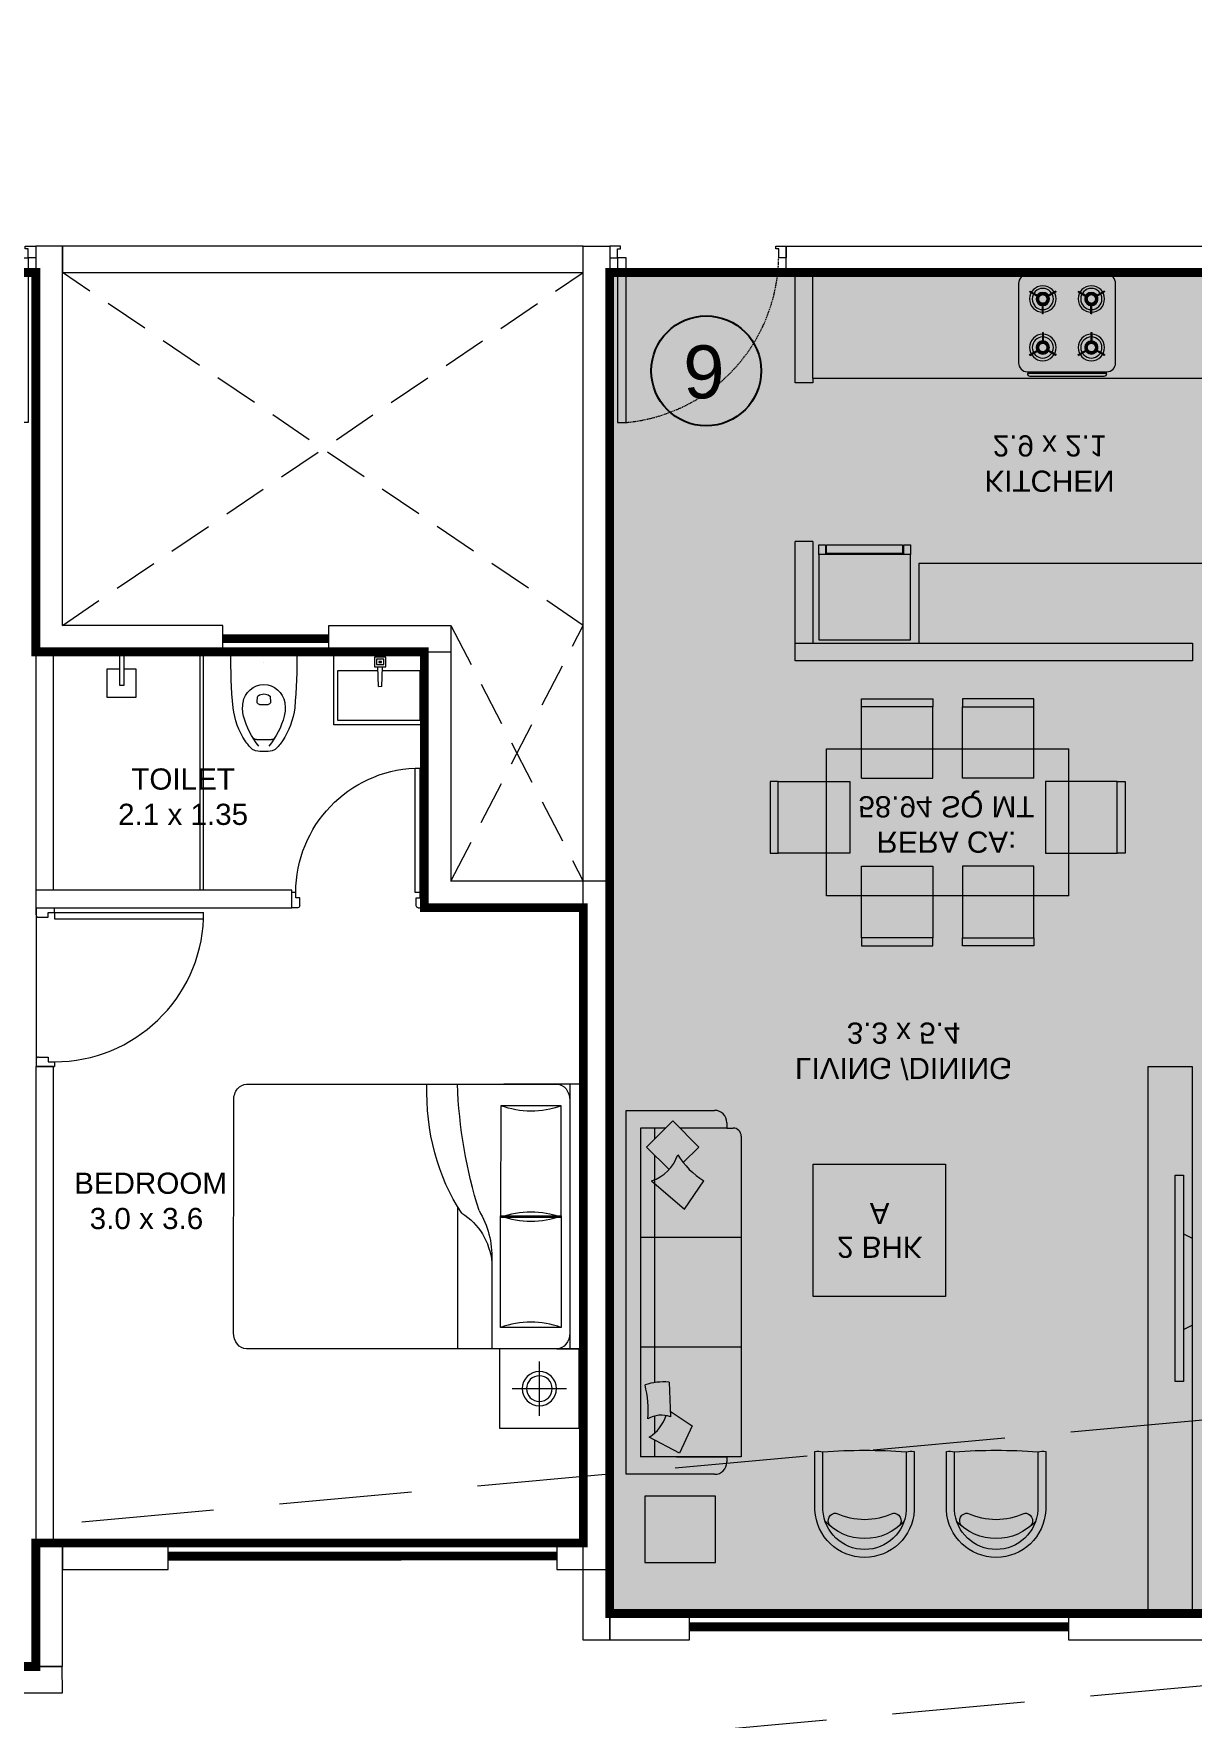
# Model space of a CAD drawing. Header units: inches. Extents: x 27644242 to 29005101, y -955243 to 216979.
# Drawn here: x 28734104 to 28740665, y -197312 to -187765 of the extents above; entities that cross this region are included whole.
import ezdxf

# ---------------------------------------------------------------- set-up
doc = ezdxf.new("R2010")
doc.units = ezdxf.units.IN
doc.header["$MEASUREMENT"] = 0
doc.set_wipeout_variables(frame=1)
for name, pattern in [('01-Xref Col Podium Lvl-1$0$HIDDEN', [0.375, 0.25, -0.125]), ('DASHED', [0.75, 0.5, -0.25]), ('DASHED2', [0.375, 0.25, -0.125]), ('HIDDEN', [0.375, 0.25, -0.125])]:
    doc.linetypes.add(name, pattern=pattern)
doc.layers.get('Defpoints').update_dxf_attribs({"color": 8})
for name, color, linetype, lineweight in [('AHC-A-DUCT', 14, 'HIDDEN', 5), ('DOOR', 4, 'Continuous', 0), ('DOORS', 1, 'Continuous', 9), ('FURN', 250, 'Continuous', 0), ('RVA Site Boundary', 17, 'Continuous', 15), ('WALL', 7, 'Continuous', 20), ('WINDOW', 162, 'Continuous', 13)]:
    doc.layers.add(name, color=color, linetype=linetype, lineweight=lineweight)
doc.layers.add('BHK HATCH', color=8, linetype='Continuous', lineweight=5, transparency=0.85)
doc.layers.add('KPA Stair Line', color=253, linetype='Continuous')
doc.layers.add('text', color=7, linetype='Continuous')
doc.styles.add('AMITS', font='arial.ttf')

# ---------------------------------------------------------------- blocks, each defined once
blk = doc.blocks.new('DOOR_750')
at = {"layer": 'DOOR'}
for points in [[(-70, 50), (-32.5, 50), (-32.5, 750), (-70, 750)], [(-750, 50), (-717.5, 50), (-717.5, 12.5), (-705, 12.5), (-705, 0), (-750, 0)], [(0, 50), (-32.5, 50), (-32.5, 12.5), (-45, 12.5), (-45, 0), (0, 0)]]:
    blk.add_lwpolyline(points, close=True, dxfattribs=at)
at = {"layer": 'DOOR', "linetype": 'DASHED', "ltscale": 10}
blk.add_arc((-2.4, 38), 715.2, 95.4221, 179.04025, dxfattribs=at)
blk = doc.blocks.new('FRDG')
at = {"layer": 'FURN', "color": 8, "lineweight": 0, "extrusion": (3.3432e-08, -6.87431e-09, 1), "elevation": 0}
for points in [[(9345.998, -728.492), (9346.508, -728.492), (9346.508, -727.946), (9345.998, -727.946)], [(9346.508, -727.946), (9346.566, -727.946), (9346.566, -727.986), (9346.508, -727.986)], [(9346.514, -727.992), (9346.566, -727.992), (9346.566, -728.444), (9346.514, -728.444)], [(9346.508, -728.452), (9346.566, -728.452), (9346.566, -728.492), (9346.508, -728.492)]]:
    blk.add_lwpolyline(points, close=True, dxfattribs=at)
blk = doc.blocks.new('hob')
at = {"layer": 'FURN', "extrusion": (2e-16, 7.34249e-08, 1)}
for p, q in [((-747640.1, 890446.8), (-747612.6, 890399.1)), ((-747635.8, 890449.3), (-747608.2, 890401.6)), ((-747280.1, 890449.3), (-747307.7, 890401.6)), ((-747275.8, 890446.8), (-747303.3, 890399.1)), ((-747640.1, 890302.2), (-747612.6, 890349.9)), ((-747635.8, 890299.7), (-747608.2, 890347.4)), ((-747510.5, 890377), (-747565.5, 890377)), ((-747510.5, 890372), (-747565.5, 890372)), ((-747405.4, 890377), (-747350.3, 890377)), ((-747405.4, 890372), (-747350.3, 890372)), ((-747280.1, 890299.7), (-747307.7, 890347.4)), ((-747275.8, 890302.2), (-747303.3, 890349.9)), ((-747640.1, 890171.8), (-747612.6, 890124.1)), ((-747635.8, 890174.3), (-747608.2, 890126.6)), ((-747280.1, 890174.3), (-747307.7, 890126.6)), ((-747275.8, 890171.8), (-747303.3, 890124.1)), ((-747640.1, 890027.2), (-747612.6, 890074.9)), ((-747635.8, 890024.7), (-747608.2, 890072.4)), ((-747510.5, 890102), (-747565.5, 890102)), ((-747510.5, 890097), (-747565.5, 890097)), ((-747405.4, 890102), (-747350.3, 890102)), ((-747405.4, 890097), (-747350.3, 890097)), ((-747280.1, 890024.7), (-747307.7, 890072.4)), ((-747275.8, 890027.2), (-747303.3, 890074.9))]:
    blk.add_line(p, q, dxfattribs=at)
at = {"layer": 'FURN', "extrusion": (2e-16, 7.34249e-08, 1), "elevation": 0.1}
for points in [[(-747232.9, 889962), (-747682.9, 889962, -0.414214), (-747732.9, 890012), (-747732.9, 890462, -0.414214), (-747682.9, 890512), (-747232.9, 890512, -0.414214), (-747182.9, 890462), (-747182.9, 890012, -0.414214)], [(-747172.9, 890462, -0.414214), (-747157.9, 890447), (-747157.9, 890027, -0.414214), (-747172.9, 890012), (-747172.9, 890027)]]:
    blk.add_lwpolyline(points, format="xyb", close=True, dxfattribs=at)
at = {"layer": 'FURN', "extrusion": (2e-16, 7.34249e-08, 1), "const_width": 20, "elevation": 0.1}
for points in [[(-747625.4, 890374.5, 1), (-747565.4, 890374.5, 1)], [(-747290.4, 890374.5, 1), (-747350.4, 890374.5, 1)], [(-747625.4, 890099.5, -1), (-747565.4, 890099.5, -1)], [(-747290.4, 890099.5, 1), (-747350.4, 890099.5, 1)]]:
    blk.add_lwpolyline(points, format="xyb", close=True, dxfattribs=at)
at = {"layer": 'FURN', "extrusion": (2e-16, 7.34249e-08, 1)}
for centre, radius in [((-747595.4, 890374.5, 0.1), 75), ((-747320.4, 890374.5, 0.1), 75), ((-747595.4, 890374.5, 0.1), 60), ((-747595.4, 890374.5, 0.1), 37.5), ((-747320.4, 890374.5, 0.1), 60), ((-747320.4, 890374.5, 0.1), 37.5), ((-747595.4, 890099.5, 0.1), 75), ((-747595.4, 890099.5, 0.1), 60), ((-747320.4, 890099.5, 0.1), 75), ((-747320.4, 890099.5, 0.1), 60), ((-747595.4, 890099.5, 0.1), 37.5), ((-747320.4, 890099.5, 0.1), 37.5)]:
    blk.add_circle(centre, radius, dxfattribs=at)
for centre, start, end in [((-747595.4, 890374.5, 0.1), 118.31459, 121.68541), ((-747320.4, 890374.5, 0.1), 58.31459, 61.68541), ((-747320.4, 890374.5, 0.1), 58.31459, 61.68541), ((-747595.4, 890374.5, 0.1), 358.31459, 1.68541), ((-747320.4, 890374.5, 0.1), 178.31459, 181.68541), ((-747595.4, 890374.5, 0.1), 238.31459, 241.68541), ((-747320.4, 890374.5, 0.1), 298.31459, 301.68541), ((-747595.4, 890099.5, 0.1), 118.31459, 121.68541), ((-747320.4, 890099.5, 0.1), 58.31459, 61.68541), ((-747320.4, 890099.5, 0.1), 58.31459, 61.68541), ((-747595.4, 890099.5, 0.1), 358.31459, 1.68541), ((-747320.4, 890099.5, 0.1), 178.31459, 181.68541), ((-747595.4, 890099.5, 0.1), 238.31459, 241.68541), ((-747320.4, 890099.5, 0.1), 298.31459, 301.68541)]:
    blk.add_arc(centre, 85, start, end, dxfattribs=at)
blk = doc.blocks.new('DINING TBALE')
at = {"layer": 'FURN'}
for p, q in [((551.6, 1664.6, 0.3), (551.6, 1709.6, 0.3)), ((551.6, 1709.6, 0.3), (956.6, 1709.6, 0.3)), ((551.6, 1664.6, 0.3), (551.6, 1709.6, 0.3)), ((956.6, 1664.6, 0.3), (551.6, 1664.6, 0.3)), ((551.6, 1664.6, 0.3), (551.6, 1259.6, 0.3)), ((956.6, 1664.6, 0.3), (551.6, 1664.6, 0.3)), ((956.6, 1709.6, 0.3), (956.6, 1664.6, 0.3)), ((956.6, 1259.6, 0.3), (956.6, 1664.6, 0.3)), ((1123.3, 1709.6, 0.3), (1123.3, 1664.6, 0.3)), ((1528.3, 1709.6, 0.3), (1123.3, 1709.6, 0.3)), ((1123.3, 1259.6, 0.3), (1123.3, 1664.6, 0.3)), ((1123.3, 1664.6, 0.3), (1528.3, 1664.6, 0.3)), ((1123.3, 1664.6, 0.3), (1528.3, 1664.6, 0.3)), ((1528.3, 1664.6, 0.3), (1528.3, 1709.6, 0.3)), ((1528.3, 1664.6, 0.3), (1528.3, 1709.6, 0.3)), ((1528.3, 1664.6, 0.3), (1528.3, 1259.6, 0.3)), ((1726.2, 1426.2, 0.3), (353.7, 1426.2, 0.3)), ((353.7, 1426.2, 0.3), (353.7, 594.2, 0.3)), ((1726.2, 1426.2, 0.3), (1726.2, 594.2, 0.3)), ((551.6, 1259.6, 0.3), (956.6, 1259.6, 0.3)), ((1528.3, 1259.6, 0.3), (1123.3, 1259.6, 0.3)), ((35, 1184.3, 0.3), (80, 1184.3, 0.3)), ((35, 779.3, 0.3), (35, 1184.3, 0.3)), ((485, 1184.3, 0.3), (80, 1184.3, 0.3)), ((80, 1184.3, 0.3), (80, 779.3, 0.3)), ((80, 1184.3, 0.3), (80, 779.3, 0.3)), ((485, 779.3, 0.3), (485, 1184.3, 0.3)), ((1594.9, 1184.3, 0.3), (1999.9, 1184.3, 0.3)), ((1594.9, 779.3, 0.3), (1594.9, 1184.3, 0.3)), ((2044.9, 1184.3, 0.3), (1999.9, 1184.3, 0.3)), ((1999.9, 1184.3, 0.3), (1999.9, 779.3, 0.3)), ((1999.9, 1184.3, 0.3), (1999.9, 779.3, 0.3)), ((2044.9, 779.3, 0.3), (2044.9, 1184.3, 0.3)), ((80, 779.3, 0.3), (35, 779.3, 0.3)), ((80, 779.3, 0.3), (35, 779.3, 0.3)), ((80, 779.3, 0.3), (485, 779.3, 0.3)), ((1999.9, 779.3, 0.3), (1594.9, 779.3, 0.3)), ((1999.9, 779.3, 0.3), (2044.9, 779.3, 0.3)), ((1999.9, 779.3, 0.3), (2044.9, 779.3, 0.3)), ((551.6, 760.8, 0.3), (956.6, 760.8, 0.3)), ((551.6, 760.8, 0.3), (551.6, 355.8, 0.3)), ((956.6, 760.8, 0.3), (956.6, 355.8, 0.3)), ((1123.3, 760.8, 0.3), (1123.3, 355.8, 0.3)), ((1528.3, 760.8, 0.3), (1123.3, 760.8, 0.3)), ((1528.3, 760.8, 0.3), (1528.3, 355.8, 0.3)), ((353.7, 594.2, 0.3), (1726.2, 594.2, 0.3)), ((551.6, 355.8, 0.3), (551.6, 310.8, 0.3)), ((551.6, 355.8, 0.3), (551.6, 310.8, 0.3)), ((956.6, 355.8, 0.3), (551.6, 355.8, 0.3)), ((956.6, 355.8, 0.3), (551.6, 355.8, 0.3)), ((551.6, 310.8, 0.3), (956.6, 310.8, 0.3)), ((956.6, 310.8, 0.3), (956.6, 355.8, 0.3)), ((1123.3, 310.8, 0.3), (1123.3, 355.8, 0.3)), ((1123.3, 355.8, 0.3), (1528.3, 355.8, 0.3)), ((1123.3, 355.8, 0.3), (1528.3, 355.8, 0.3)), ((1528.3, 310.8, 0.3), (1123.3, 310.8, 0.3)), ((1528.3, 355.8, 0.3), (1528.3, 310.8, 0.3)), ((1528.3, 355.8, 0.3), (1528.3, 310.8, 0.3))]:
    blk.add_line(p, q, dxfattribs=at)
blk = doc.blocks.new('TVVVV')
at = {"layer": 'FURN', "ltscale": 1000, "elevation": 0}
blk.add_lwpolyline([(-129.9, 740.3), (-82, 740.3), (-82, -428.6), (-129.9, -428.6)], close=True, dxfattribs=at)
for points in [[(-129.9, 446.7), (-178.7, 422)], [(-129.9, -95.7), (-178.7, -71)]]:
    blk.add_lwpolyline(points, dxfattribs=at)
blk = doc.blocks.new('sofasaaaaaaaaaaa')
at = {"color": 0, "linetype": 'ByBlock'}
for p, q in [((-275.4, 791.2), (1540.6, 791.2)), ((298.9, 791.2), (298.9, 220.8)), ((919.7, 791.2), (919.7, 220.8)), ((1540.6, 791.2), (1540.6, 220.8)), ((-352.1, 709.7), (-322, 709.7)), ((-322, 709.7), (-322, 744.7)), ((-322, 709.7), (-322, 443.7)), ((1540.6, 709.7), (1570.7, 709.7)), ((1540.6, 424.5), (1540.6, 709.7)), ((-422, 139.3), (-422, 639.9)), ((137.3, 470.5), (-22.2, 579.5)), ((1640.6, 639.9), (1640.6, 139.3)), ((-214.4, 551.3), (-362.5, 403.1)), ((-125.9, 462.8), (-214.4, 551.3)), ((1283.3, 389.1), (1365.5, 514.1)), ((1365.5, 514.1), (1521.5, 442.3)), ((-362.5, 403.1), (-214.4, 254.9)), ((-214.4, 254.9), (-86.6, 382.7)), ((-22.2, 283.2), (137.3, 470.5)), ((1117.7, 382), (1313.9, 390.4)), ((1521.5, 442.3), (1429.8, 270.3)), ((-322, 362.5), (-322, 220.8)), ((-261.7, 302.3), (-322, 302.3)), ((1120.5, 302.3), (-167, 302.3)), ((1405.4, 302.3), (1309.9, 302.3)), ((1540.6, 302.3), (1446.8, 302.3)), ((-322, 220.8), (1540.6, 220.8)), ((1640.6, 139.3), (-422, 139.3))]:
    blk.add_line(p, q, dxfattribs=at)
for centre, radius, start, end in [((-275.4, 744.7), 46.6, 90, 180), ((-352.1, 639.9), 69.8, 90, 180), ((1570.7, 639.9), 69.8, 0, 90), ((-415.4, 824.5), 463.3, 301.93011, 328.06989), ((-242.2, 211.4), 231.4, 18.07851, 71.92149), ((1464.8, 354.2), 348.2, 175.41548, 198.06974), ((1460, 339.6), 154.7, 160.8325, 209.92347), ((1234.2, 146.5), 231.5, 32.33007, 71.50567), ((1279.8, -337.5), 601.7, 85.59898, 104.04019)]:
    blk.add_arc(centre, radius, start, end, dxfattribs=at)
blk = doc.blocks.new('cha-1')
at = {"color": 0, "linetype": 'ByBlock'}
for points in [[(375, 10), (375, 453, 0.950858), (-375, 453), (-375, 10)], [(315, 11), (315, 452, 0.946504), (-315, 452), (-315, 11)]]:
    blk.add_lwpolyline(points, format="xyb", dxfattribs=at)
for centre, radius, start, end in [((0, 263), 405, 42.4573, 137.5427), ((-217, 533), 58.2, 126.2045, 258.1486), ((0, 17), 508, 65.1508, 114.8492), ((217, 533), 58.2, 281.8514, 53.7955), ((-224, 501), 25, 258.1486, 294.8492), ((224, 501), 25, 245.1508, 281.8514), ((-347, 125), 118, 256.2867, 285.6904), ((0, 4466), 4466, 265.9551, 274.0449), ((347, 125), 118, 254.3096, 283.7133)]:
    blk.add_arc(centre, radius, start, end, dxfattribs=at)
blk = doc.blocks.new('A$C4D4B4B8A')
at = {"layer": 'BHK HATCH', "ltscale": 500, "true_color": 0xff00ff}
h = blk.add_hatch(color=6, dxfattribs=at)
h.dxf.hatch_style = 1
edge = h.paths.add_edge_path()
edge.add_line((250, 150), (4100, 150))
edge.add_line((4100, 150), (4100, 2400))
edge.add_line((4100, 2400), (4250, 2400))
edge.add_line((4250, 2400), (4250, 2300))
edge.add_line((4250, 2300), (5550.3, 2300))
edge.add_line((5550.3, 2300), (5550.1, 3750))
edge.add_line((5550.1, 3750), (7350, 3750))
edge.add_line((7350, 3750), (7350, 2300))
edge.add_line((7350, 2300), (9750, 2300))
edge.add_line((9750, 2300), (9750, 7747.7))
edge.add_line((9750, 7747.7), (6450, 7747.8))
edge.add_line((6450, 7747.8), (6450, 7750.1))
edge.add_line((6450, 7750.1), (3450, 7750))
edge.add_line((3450, 7750), (3450, 7750))
edge.add_line((3450, 7750), (50, 7750))
edge.add_line((50, 7750), (50, 150))
edge.add_line((50, 150), (1450, 150))
at = {"layer": 'Defpoints', "ltscale": 500}
blk.add_lwpolyline([(250, 150, 50, 50, 0), (4100, 150, 50, 50, 0), (4100, 2400, 50, 50, 0), (4250, 2400, 50, 50, 0), (4250, 2300, 50, 50, 0), (5550.3, 2300, 50, 50, 0), (5550.1, 3750, 50, 50, 0), (7350, 3750, 50, 50, 0), (7350, 2300, 50, 50, 0), (9750, 2300, 50, 50, 0), (9750, 7747.7, 50, 50, 0), (6450, 7747.8, 50, 50, 0), (6450, 7750.1, 50, 50, 0), (3450, 7750, 50, 50, 0), (3450, 7750, 50, 50, 0), (50, 7750, 50, 50, 0), (50, 150, 50, 50, 0), (1450, 150, 50, 50, 0)], format="xyseb", dxfattribs=at)
at = {"layer": 'FURN', "ltscale": 500}
for p, q in [((1800, 1800), (1800, 2250)), ((4100, 1800), (1800, 1800)), ((4100, 750), (1200, 750))]:
    blk.add_line(p, q, dxfattribs=at)
blk.add_lwpolyline([(3348.3, 7750), (3098.3, 7750), (3098.3, 4650), (3348.3, 4650)], close=True, dxfattribs=at)
at = {"layer": 'FURN', "ltscale": 500, "elevation": 0}
blk.add_lwpolyline([(248.3, 7460.3), (648.3, 7460.3), (648.3, 7085.3), (248.3, 7085.3)], close=True, dxfattribs=at)
at = {"layer": 'FURN', "ltscale": 1000}
blk.add_lwpolyline([(1951.4, 5952.7), (1201.4, 5952.7), (1201.4, 5202.7), (1951.4, 5202.7)], close=True, dxfattribs=at)
at = {"layer": 'WALL', "ltscale": 500}
for p, q in [((1100, 2250), (1100, 1675)), ((1200, 1675), (1200, 2250)), ((1200, 1675), (1100, 1675)), ((1100, 775), (1100, 150)), ((1200, 775), (1100, 775)), ((1200, 750), (1200, 775)), ((1200, 750), (1200, 150)), ((1100, 150), (1200, 150))]:
    blk.add_line(p, q, dxfattribs=at)
for points in [[(-100, 0), (50, 0), (50, 7900), (-100, 7900)], [(50, 7900), (50, 7750), (500, 7750), (500, 7900)], [(2650, 7900), (2650, 7750), (3800, 7750), (3800, 7900)], [(1100, 2350), (1100, 2250), (3350, 2250), (3350, 2350)], [(1050, 0), (4250, 0), (4250, 150), (1050, 150)]]:
    blk.add_lwpolyline(points, close=True, dxfattribs=at)
at = {"layer": 'WINDOW', "ltscale": 500, "const_width": 50}
blk.add_lwpolyline([(500, 7825), (2650, 7825)], dxfattribs=at)
at = {"layer": 'DOOR', "xscale": -1.333333977559269, "yscale": 1.333333977559269, "zscale": 1.333333977559269}
blk.add_blockref('DOOR_750', (50, 0), dxfattribs=at)
at = {"layer": 'FURN', "ltscale": 1000, "xscale": -1, "rotation": 270}
blk.add_blockref('sofasaaaaaaaaaaa', (3.6, 5320.4), dxfattribs=at)
at = {"layer": 'FURN', "ltscale": 1000, "xscale": -1}
blk.add_blockref('TVVVV', (3169.6, 5694.1, 0), dxfattribs=at)
at = {"layer": 'FURN', "ltscale": 1000}
blk.add_blockref('DINING TBALE', (923.8, 2255.8, -0.3), dxfattribs=at)
at = {"layer": 'FURN', "extrusion": (6.40542e-09, 9.36485e-09, 1), "xscale": -950.0000000000178, "yscale": 950.0000000000115, "zscale": 950.0000000000107, "rotation": 89.97491652646744}
blk.add_blockref('FRDG', (-686427.3, 8881232.6, 0.1), dxfattribs=at)
at = {"layer": 'FURN', "rotation": 90.0000000000086}
blk.add_blockref('hob', (892877, 747895.6, 0), dxfattribs=at)
at = {"layer": 'text', "color": 1, "ltscale": 100, "char_height": 120, "width": 1715.235, "attachment_point": 3, "style": 'AMITS'}
for s, insert in [('\\pxqc;2 BHK', (2437.1, 5734.2)), ('\\pxqc;A', (2435.8, 5542.6))]:
    blk.add_mtext(s, dxfattribs=dict(at, insert=insert))
at = {"layer": 'text', "ltscale": 100, "char_height": 120, "width": 1715.235, "style": 'AMITS'}
for s, insert, attachment_point in [('\\pxqc;LIVING /DINING\\P3.3 x 5.4', (856.3, 4399.2), 7), ('\\pxqc;RERA CA: \\P58.94 SQ MT', (2814, 3085.1), 9), ('\\pxqc;KITCHEN\\P2.9 x 2.1', (1682.7, 1071), 7)]:
    blk.add_mtext(s, dxfattribs=dict(at, insert=insert, attachment_point=attachment_point))
at = {"layer": 'FURN', "ltscale": 1000, "xscale": 0.7494972036074088, "yscale": 0.7494972036074088, "zscale": 0.7494972036074088, "rotation": 359.9999999997227}
for p in [(1493.4, 6824.7), (2238.2, 6824.7)]:
    blk.add_blockref('cha-1', p, dxfattribs=at)
blk = doc.blocks.new('A$C3D5F2F58')
at = {"color": 0, "linetype": 'ByBlock'}
blk.add_wipeout([(187.5, 0), (-187.5, 0), (-185.4, -124.8), (-182.6, -194.2), (-178.7, -263.3), (-175.9, -302), (-169.5, -348.6), (-150.7, -414.8), (-143.6, -432.7), (-131.4, -459.4), (-111.6, -495.4), (-106, -504.2), (-86.3, -529.7), (-71.8, -545.1), (-63.8, -552.7), (-55.8, -558), (-40.6, -562), (-22.7, -564.1), (3.1, -565), (29.6, -563.4), (46.7, -561), (55.8, -558), (74.2, -542.7), (100.9, -511.4), (135.4, -451.2), (158.3, -392.2), (171.2, -340), (178.9, -260.4), (185.1, -136.1), (187.4, -46)], dxfattribs=at)
for p, q in [((-187.5, 0), (187.5, 0)), ((0, -62.5), (0, -62.5)), ((-38.3, -282.4), (-35.8, -255.2)), ((35.8, -255.2), (38.3, -282.4)), ((-24.2, -298), (24.2, -298)), ((-42.5, -496.8), (42.5, -496.8))]:
    blk.add_line(p, q, dxfattribs=at)
at = {"color": 0, "linetype": 'ByBlock', "extrusion": (0, 0, -1)}
for centre, major_axis, ratio, start_param, end_param in [((3903, 5.3), (4087.6, 164.4), 0.940247, 3.100232, 3.182953), ((-3903, 5.4), (-4087.6, 164.4), 0.940247, 3.100232, 3.182953), ((0, -305.1), (84.4, 84.4), 1, 4.07333, 6.922251), ((-24.2, -283.7), (10, 10), 1, 2.356198, 4.018929), ((-27.3, -256), (6.03, 6.03), 1, 4.01894, 4.852375), ((0, -292.3), (-38.2, 38.2), 1, 0.139988, 1.430816), ((24.2, -283.7), (-10, 10), 1, 2.264265, 3.926995), ((27.3, -256), (6.03, 6.03), 1, -0.139979, 0.693472), ((275.8, -257.5), (321.4, 321.4), 1, 3.353441, 3.79389), ((86.9, -319.1), (146.6, 146.6), 1, 3.705861, 4.079165), ((326.3, -245.8), (-323.4, 323.4), 1, 4.816657, 5.23508), ((-326.3, -245.8), (-323.4, 323.4), 1, 2.618909, 3.037332), ((-275.8, -257.5), (-321.4, 321.4), 1, 2.489302, 2.929752), ((-86.9, -319.1), (-146.6, 146.6), 1, 2.204028, 2.577331), ((119.3, -350.5), (192.8, 192.8), 1, 3.092098, 3.328462), ((-40.9, -527.4), (24.1, 24.1), 1, 2.528301, 3.092099), ((-42.5, -474.1), (16.1, 16.1), 1, 2.356198, 3.387836), ((0, -292.3), (-192.8, 192.8), 1, 3.75489, 4.099099), ((42.5, -474.1), (16.1, 16.1), 1, 1.324559, 2.356198), ((40.9, -527.4), (24.1, 24.1), 1, 1.620298, 2.184095), ((-119.3, -350.5), (192.8, 192.8), 1, 1.383935, 1.620298)]:
    blk.add_ellipse(centre, major_axis=major_axis, ratio=ratio, start_param=start_param, end_param=end_param, dxfattribs=at)
blk = doc.blocks.new('A$C3E645E75')
at = {"extrusion": (0, 0, -1), "zscale": -0.9999999999999998, "rotation": 179.9999999999989}
blk.add_blockref('A$C3D5F2F58', (0, 0), dxfattribs=at)
blk = doc.blocks.new('A$C3C731254-flat-1')
at = {"layer": 'FURN'}
for p, q in [((-77430.4, -2820), (-77430.7, -2801.7)), ((-77430.4, -2801.7), (-77317.9, -2797)), ((-77430.4, -2820), (-77317.9, -2824.7))]:
    blk.add_line(p, q, dxfattribs=at)
for points in [[(-77233.3, -3060.6), (-77647.7, -3060.6), (-77647.7, -2547.5), (-77233.3, -2547.5)], [(-77262.7, -2843), (-77262.7, -2778.3), (-77317.9, -2778.3), (-77317.9, -2843)], [(-77275, -2830.8), (-77275, -2790.5), (-77305.7, -2790.5), (-77305.7, -2830.8)], [(-77287.2, -2818.6), (-77287.2, -2802.7), (-77293.4, -2802.7), (-77293.4, -2818.6)]]:
    blk.add_lwpolyline(points, close=True, dxfattribs=at)
blk.add_lwpolyline([(-77338.5, -2823.8), (-77338.5, -3036.2), (-77623.2, -3036.2), (-77623.2, -2571.9), (-77338.5, -2571.9), (-77338.5, -2797.8)], dxfattribs=at)
blk = doc.blocks.new('A$C3A956F37-flat-1')
at = {"layer": 'FURN'}
blk.add_line((-168.3, 90.2), (0, 90.2), dxfattribs=at)
for points in [[(-97.1, 66.7), (-97.1, 0), (-258.5, 0), (-258.5, 161.4), (-97.1, 161.4), (-97.1, 90.2)], [(0, 67.1), (-191.4, 67.1), (-191.4, 90.2), (-168.3, 90.2)]]:
    blk.add_lwpolyline(points, dxfattribs=at)
blk = doc.blocks.new('A$C6E20521E-flat-1-flatten-1')
at = {"layer": 'DOORS', "color": 251}
for p, q in [((-63, 103.5), (-63, 948.9)), ((-63, 948.9), (-27, 948.9)), ((-27, 103.5), (-27, 948.9)), ((-900, 0), (-900, 103.5)), ((-873, 103.5), (-900, 103.5)), ((-873, 67.5), (-873, 103.5)), ((-27, 103.5), (-63, 103.5)), ((-27, 103.5), (0, 103.5)), ((-27, 67.5), (-27, 103.5)), ((0, 0), (0, 103.5)), ((0, 0), (-900, 0)), ((-846, 67.5), (-873, 67.5)), ((-846, 13.5), (-846, 67.5)), ((-54, 13.5), (-54, 67.5)), ((-54, 67.5), (-27, 67.5)), ((-859.5, 0), (-900, 0)), ((-40.5, 0), (0, 0))]:
    blk.add_line(p, q, dxfattribs=at)
at = {"layer": 'DOORS', "color": 251, "extrusion": (0, 0, -1)}
for centre, major_axis, start_param, end_param in [((-27, 103.5), (-729.3, -428.8), 0.531535, 2.059765), ((-859.5, 13.5), (-11.7, -6.7), 3.665191, 5.235988), ((-40.5, 13.5), (-11.7, -6.7), 5.235988, 6.806784)]:
    blk.add_ellipse(centre, major_axis=major_axis, ratio=1, start_param=start_param, end_param=end_param, dxfattribs=at)
blk = doc.blocks.new('A$C700F438C')
at = {"layer": 'FURN', "color": 8, "extrusion": (-6.65399e-08, 5.27913e-08, 1)}
for p, q in [((0.0734, 1.5, 0), (1.8303, 1.5001, 0)), ((1.98, 1.5001, 0), (1.53, 1.5001, 0)), ((1.98, 1.5001, 0), (1.53, 1.5001, 0)), ((1.98, 1.5001, 0), (1.53, 1.5001, 0)), ((1.9038, 1.5001, 0), (1.9039, 0.0001, 0)), ((0.0001, 0.0914, 0), (0, 1.4086, 0)), ((1.8548, 1.3782, 0), (1.5121, 1.3782, 0)), ((1.5121, 1.3782, 0), (1.5121, 0.7466, 0)), ((1.8548, 0.7466, 0), (1.8548, 1.3782, 0)), ((1.2673, 0.799, 0), (1.2673, 0.0001, 0)), ((1.5121, 0.122, 0), (1.5121, 0.7536, 0)), ((1.5121, 0.7536, 0), (1.8548, 0.7536, 0)), ((1.5121, 0.7466, 0), (1.8548, 0.7466, 0)), ((1.8548, 0.7536, 0), (1.8549, 0.122, 0)), ((1.4632, 0.503, 0), (1.4632, 0.0001, 0)), ((1.8549, 0.122, 0), (1.5121, 0.122, 0)), ((1.8304, 0.0001, 0), (0.0735, 0, 0)), ((1.9039, 0.0001, 0), (1.9801, 0.0001, 0))]:
    blk.add_line(p, q, dxfattribs=at)
at = {"layer": 'FURN', "linetype": 'Continuous', "lineweight": 0, "extrusion": (-6.65399e-08, 5.27913e-08, 1)}
blk.add_line((1.8304, 0.0001, 0), (1.9174, 0.0001, 0), dxfattribs=at)
at = {"layer": 'FURN', "color": 8, "extrusion": (6.65399e-08, -5.27913e-08, -1)}
for centre, major_axis, ratio, start_param, end_param in [((0.0735, 1.4086, 0), (0, -0.0914, 0), 0.803207, 1.570796, 3.141593), ((1.9589, 1.4544, 0), (0, -1.0771, 0), 0.803207, 0.880587, 1.613256), ((3.067, 1.6025, 0), (0.0001, -2.243, 0), 0.803207, 1.197175, 1.525138), ((1.8304, 1.4087, 0), (0, -0.0914, 0), 0.803207, 3.141593, 4.712389), ((1.6834, 2.1097, 0), (0, -0.762, 0), 0.803207, -0.283794, 0.283794), ((0.6693, 0.0845, 0), (-0.7051, -0.6147, 0), 0.604617, 2.952061, 3.536756), ((-0.0315, 0.1903, 0), (-1.467, -0.4936, 0), 0.581007, 3.019706, 3.343381), ((1.6835, 0.0151, 0), (0, -0.762, 0), 0.803207, 2.857799, 3.425387), ((0.0735, 0.0914, 0), (0, -0.0914, 0), 0.803207, 0, 1.570796), ((1.8304, 0.0915, 0), (0, -0.0914, 0), 0.803207, -1.570796, 0)]:
    blk.add_ellipse(centre, major_axis=major_axis, ratio=ratio, start_param=start_param, end_param=end_param, dxfattribs=at)
at = {"layer": 'FURN', "color": 8, "extrusion": (-6.65399e-08, 5.27913e-08, 1)}
for centre, start_param, end_param in [((1.6835, 1.4851, 0), -0.283794, 0.283794), ((1.6835, -0.6096, 0), 2.857799, 3.425387)]:
    blk.add_ellipse(centre, major_axis=(0, -0.762, 0), ratio=0.803207, start_param=start_param, end_param=end_param, dxfattribs=at)
blk = doc.blocks.new('BEDROOM')
at = {"layer": 'FURN', "linetype": 'Continuous', "extrusion": (-5.00305e-08, -8.66553e-08, 1)}
for p, q in [((1066.1, 501.3, 0), (1066.1, 192.6, 0)), ((911.7, 347, 0), (1220.4, 347, 0))]:
    blk.add_line(p, q, dxfattribs=at)
at = {"layer": 'FURN', "ltscale": 500}
blk.add_line((1314.6, 122.1, 0), (1315.2, -1377.9, 0), dxfattribs=at)
at = {"layer": 'FURN', "ltscale": 0.05, "extrusion": (-5.00305e-08, -8.66553e-08, 1), "elevation": 0}
blk.add_lwpolyline([(1291.1, 122), (841.1, 122), (841.1, 572), (1291.1, 572)], close=True, dxfattribs=at)
at = {"layer": 'FURN', "linetype": 'Continuous', "extrusion": (-5.00305e-08, -8.66553e-08, 1)}
for radius in [97, 72.8]:
    blk.add_circle((1066.1, 347, 0), radius, dxfattribs=at)
at = {"layer": 'FURN', "extrusion": (-3.01072e-07, 1.30707e-07, 1), "xscale": -1000.000000000015, "yscale": 1000.000000000015, "zscale": 1000.000000000007, "rotation": 180.0236273616612}
blk.add_blockref('A$C700F438C', (-665.5, 121.4, 0), dxfattribs=at)
blk = doc.blocks.new('A$C65A37FE3-flat-1-flatten-1')
at = {"layer": 'DOOR', "color": 252, "true_color": 0x939598}
for p, q in [((33.8, 0), (0, 0)), ((0, 0), (0, -86.3)), ((22.5, -86.3), (0, -86.3)), ((45, -56.3), (22.5, -56.3)), ((22.5, -56.3), (22.5, -86.3)), ((22.5, -86.3), (52.5, -86.3)), ((22.5, -86.3), (22.5, -791)), ((45, -11.3), (45, -56.3)), ((52.5, -86.3), (52.5, -791)), ((705.2, -11.3), (705.2, -56.3)), ((705.2, -56.3), (727.7, -56.3)), ((716.5, 0), (750.2, 0)), ((727.7, -56.3), (727.7, -86.3)), ((727.7, -86.3), (750.2, -86.3)), ((750.2, 0), (750.2, -86.3)), ((52.5, -791), (22.5, -791))]:
    blk.add_line(p, q, dxfattribs=at)
at = {"layer": 'DOOR', "color": 252, "extrusion": (0, 0, -1)}
for centre, major_axis, start_param, end_param in [((33.8, -11.3), (-9.71, -5.68), 2.09983, 3.670626), ((22.5, -86.3), (-610.7, -352.6), 3.665191, 5.193422), ((716.5, -11.3), (-9.71, -5.68), 0.529033, 2.09983)]:
    blk.add_ellipse(centre, major_axis=major_axis, ratio=1, start_param=start_param, end_param=end_param, dxfattribs=at)
blk = doc.blocks.new('ddd')
at = {"layer": 'FURN', "ltscale": 500}
for p, q in [((6049.8, 2899.6, 0), (6049.8, 4249.7, 0)), ((6069.8, 2899.6, 0), (6069.8, 4249.7, 0))]:
    blk.add_line(p, q, dxfattribs=at)
at = {"layer": 'WALL', "ltscale": 500}
for p, q in [((6179.7, 4399.6, 0), (5270.1, 4399.6, 0)), ((6779.7, 4249.6, 0), (6779.7, 4399.6, 0)), ((6779.7, 4399.6, 0), (7469.8, 4399.6, 0)), ((7469.8, 4399.6, 0), (7469.8, 2949.4, 0)), ((6779.7, 4249.6, 0), (7469.8, 4249.6, 0)), ((7319.8, 4249.6, 0), (7319.8, 2799.6, 0)), ((8370.1, 2949.4, 0), (7469.8, 2949.4, 0)), ((8370.1, -950.4, 0), (8370.1, 2949.4, 0)), ((8220.1, 2799.6, 0), (7319.8, 2799.6, 0)), ((8220.4, -800.4, 0), (8220.1, 2799.6, 0)), ((8370.1, 2799.6, 0), (8370.1, 2799.6, 0)), ((8370.1, -700.4, 0), (8370.2, -700.4, 0)), ((8070.1, -800.4, 0), (8220.4, -800.4, 0)), ((8070.1, -800.4, 0), (8070.2, -950.4, 0)), ((8070.2, -950.4, 0), (8370.1, -950.4, 0))]:
    blk.add_line(p, q, dxfattribs=at)
at = {"layer": 'WALL', "color": 7, "ltscale": 500, "elevation": 0}
for points in [[(5270.1, 4399.6), (5270.1, 6549.6), (5120.1, 6549.6), (5120.1, 2799.6)], [(5220.1, 2899.6), (5220.1, 4249.6)], [(5120.1, 1899.6), (5120.1, -800.4), (5220.1, -800.4), (5220.1, 1899.6), (5119.7, 1899.6)]]:
    blk.add_lwpolyline(points, dxfattribs=at)
at = {"layer": 'WALL', "ltscale": 500, "elevation": 0}
blk.add_lwpolyline([(5120.1, 2799.6), (6569.6, 2799.6), (6569.6, 2899.6), (5120.1, 2899.6)], dxfattribs=at)
at = {"layer": 'WALL', "color": 7, "ltscale": 500, "elevation": 0}
for points in [[(5120.1, -1500.4), (5270.1, -1500.3), (5270.4, -800.4), (5120.4, -800.4)], [(5870.2, -950.1), (5870.1, -800.1), (5270.4, -800.4), (5270.4, -950.4)], [(5270.1, -1650.3), (5270, -1500.3), (4420.1, -1500.3), (4420.1, -1650.3)]]:
    blk.add_lwpolyline(points, close=True, dxfattribs=at)
at = {"layer": 'WINDOW', "ltscale": 500, "const_width": 50, "elevation": 0}
for points in [[(6179.7, 4324.6), (6779.7, 4324.6)], [(5870.2, -875.1), (8070.2, -874.5)]]:
    blk.add_lwpolyline(points, dxfattribs=at)
at = {"rotation": 89.99999999999125}
for name, p in [('A$C3A956F37-flat-1', (5685.8, 4249.7, 0)), ('A$C3C731254-flat-1', (4259.2, 81482.9, 0))]:
    blk.add_blockref(name, p, dxfattribs=at)
at = {"layer": 'DOOR', "xscale": -1.333333977559269, "yscale": 1.333333977559269, "zscale": 1.333333977559269, "rotation": 180}
blk.add_blockref('DOOR_750', (5120.1, 6549.6, 0), dxfattribs=at)
at = {"layer": 'FURN', "extrusion": (0, 0, -1), "zscale": -1, "rotation": 179.9997802697438}
blk.add_blockref('A$C3E645E75', (-6411.4, 4249.6, 0), dxfattribs=at)
at = {"layer": 'FURN', "ltscale": 500, "xscale": -1, "rotation": 180}
blk.add_blockref('BEDROOM', (6905.4, 421.4, 0), dxfattribs=at)
at = {"layer": 'WALL', "ltscale": 500, "rotation": 180}
blk.add_blockref('A$C65A37FE3-flat-1-flatten-1', (7319.8, 2799.6, 0), dxfattribs=at)
at = {"layer": 'WALL', "ltscale": 500, "xscale": -1, "rotation": 269.9999999999992}
blk.add_blockref('A$C6E20521E-flat-1-flatten-1', (5121.4, 2799.6, 0), dxfattribs=at)
at = {"layer": 'text', "ltscale": 100, "char_height": 120, "width": 1715.235, "attachment_point": 3, "style": 'AMITS'}
for s, insert in [('\\pxqc;TOILET\\P2.1 x 1.35', (6811.6, 3588.9, 0)), ('\\pxqc; BEDROOM\\P3.0 x 3.6', (6604, 1298.4, 0))]:
    blk.add_mtext(s, dxfattribs=dict(at, insert=insert))
at = {"layer": 'Defpoints', "ltscale": 500, "elevation": 0}
blk.add_lwpolyline([(1119.9, 6399.6, 50, 50, 0), (1119.9, 4149.6, 50, 50, 0), (969.9, 4149.6, 50, 50, 0), (969.9, 4249.6, 50, 50, 0), (-678.6, 4249.6, 50, 50, 0), (-678.6, 2799.6, 50, 50, 0), (-2578.4, 2799.6, 50, 50, 0), (-2578.4, 4249.6, 50, 50, 0), (-4978.8, 4249.6, 50, 50, 0), (-4978.4, -800.2, 50, 50, 0), (-1578.6, -800.2, 50, 50, 0), (-1578.6, -1500.5, 50, 50, 0), (1070.1, -1500.2, 50, 50, 0), (1070.1, -1500.3, 50, 50, 0), (5120.3, -1500.5, 50, 50, 0), (5120.3, -800.3, 50, 50, 0), (8220.3, -800.4, 50, 50, 0), (8220.3, 2799.5, 50, 50, 0), (7319.8, 2799.6, 50, 50, 0), (7319.8, 4249.6, 50, 50, 0), (5120.1, 4249.6, 50, 50, 0), (5120.1, 6399.6, 50, 50, 0), (1119.9, 6399.6, 50, 50, 0)], format="xyseb", dxfattribs=at)
at = {"layer": 'WALL', "ltscale": 500}
for q in [(6179.7, 4399.6, 0), (5120.1, 4249.6, 0)]:
    blk.add_line((6179.7, 4249.6, 0), q, dxfattribs=at)

msp = doc.modelspace()

# ---------------------------------------------------------------- linework, layer by layer
at = {"layer": 'WALL', "ltscale": 500}
msp.add_lwpolyline([(28734266.1, -189117.9), (28737216.2, -189117.9), (28737216.2, -188967.9), (28734266.1, -188967.9)], close=True, dxfattribs=at)

# ---------------------------------------------------------------- next in the draw order: block references
at = {"color": 2, "ltscale": 500, "xscale": -1, "rotation": 180}
msp.add_blockref('A$C4D4B4B8A', (28737316.1, -188967.9), dxfattribs=at)

# ---------------------------------------------------------------- next in the draw order: linework, layer by layer
at = {"layer": 'text', "color": 1, "ltscale": 500}
msp.add_circle((28737912.6, -189675.5), 311.4, dxfattribs=at)

# ---------------------------------------------------------------- next in the draw order: block references
at = {"layer": 'KPA Stair Line', "ltscale": 500}
msp.add_blockref('ddd', (28728995.9, -195517.5, 0), dxfattribs=at)

# ---------------------------------------------------------------- next in the draw order: texts
at = {"layer": 'text', "color": 1, "ltscale": 100, "insert": (28737526.7, -189531), "char_height": 300, "width": 744.906, "attachment_point": 1, "style": 'AMITS'}
msp.add_mtext('\\pxqc;9', dxfattribs=at)

# ---------------------------------------------------------------- next in the draw order: linework, layer by layer
at = {"layer": 'AHC-A-DUCT', "linetype": 'DASHED2', "ltscale": 1000}
for p, q in [((28734266.1, -191117.9), (28737216.2, -189117.9)), ((28737216.1, -191117.9), (28734266.1, -189117.9)), ((28736465.7, -192568.2), (28737216.1, -191117.9)), ((28736465.7, -191117.9), (28737216.1, -192568.2))]:
    msp.add_line(p, q, dxfattribs=at)
at = {"layer": 'RVA Site Boundary', "linetype": '01-Xref Col Podium Lvl-1$0$HIDDEN', "ltscale": 3000}
for points in [[(28749256.9, -196598.6), (28741955.5, -197015.5), (28733624.9, -197773.8), (28733013.3, -197903.6), (28732304, -198071.7), (28713285.1, -203075.3), (28711605.9, -203552.1), (28711440.2, -203598.8), (28710425.7, -203834.8), (28709966.3, -203940.6), (28709865.1, -203969), (28706230.5, -195551.2), (28698771.7, -178436.9), (28697412.5, -175364.4), (28698061.3, -175355.9), (28714626.9, -175191.7), (28721180.9, -175250.7), (28728668.1, -175228.7), (28742981.5, -175233.9), (28767232.3, -175252.9)], [(28749146.1, -195102.5), (28741844.7, -195519.4), (28733400.5, -196288), (28732684.5, -196440), (28731940.1, -196616.4), (28712889.4, -201628.4), (28711197.7, -202108.7), (28711066.7, -202145.6), (28710744.1, -202220.7), (28707606.6, -194954.2), (28700145.1, -177833.8), (28699705.3, -176839.7), (28714627.6, -176691.8), (28721176.3, -176750.8), (28728670, -176728.7), (28742980.7, -176733.9), (28767228.6, -176752.9)]]:
    msp.add_lwpolyline(points, dxfattribs=at)

doc.saveas('drawing.dxf')
